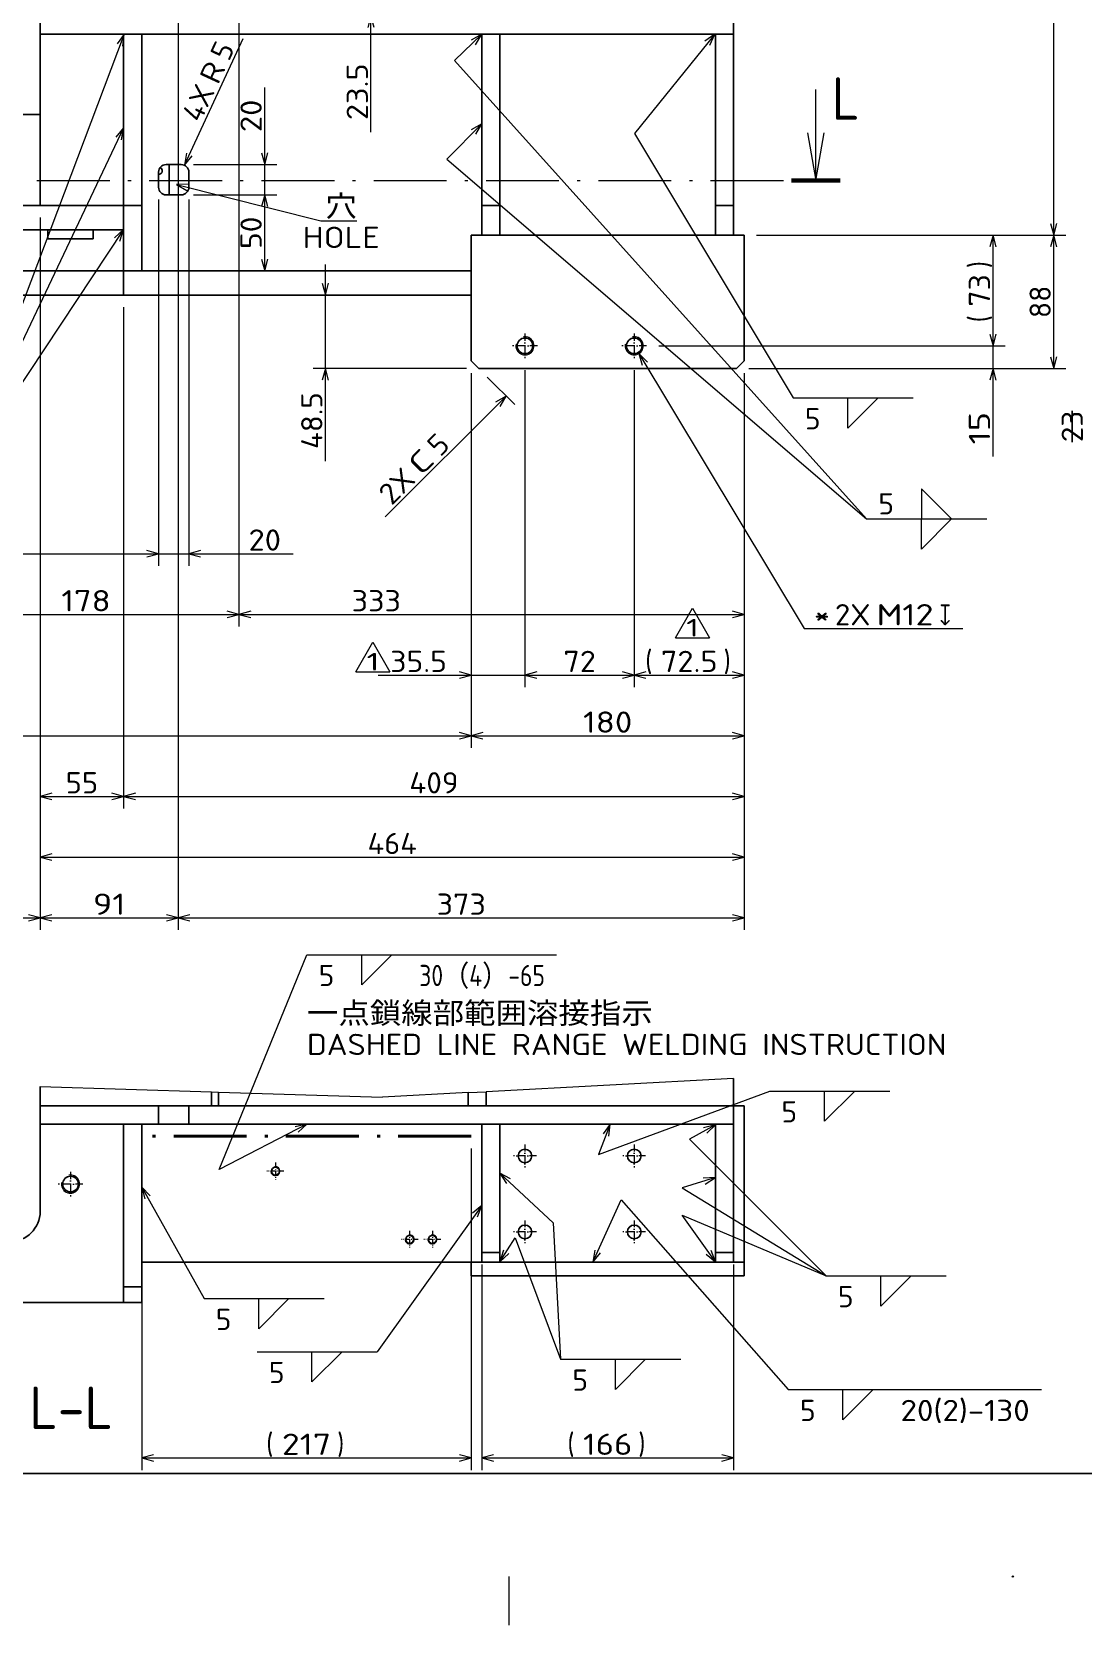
# Model space of a CAD drawing. Extents: x 0 to 1254, y -12 to 833.
# Drawn here: x 218.4 to 391.6, y 0 to 262.5 of the extents above; entities that cross this region are included whole.
import ezdxf
from ezdxf.enums import TextEntityAlignment as Align

# ---------------------------------------------------------------- set-up
doc = ezdxf.new("R2010")
doc.units = 0
doc.linetypes.add('DASHDOT', pattern=[18.5, 12, -3, 0.5, -3])
doc.layers.get('0').update_dxf_attribs({"lineweight": 13})
doc.styles.add('GDT', font='gdt.shx')
doc.styles.get("Standard").update_dxf_attribs({"font": 'isocp.shx'})
doc.dimstyles.get("Standard").update_dxf_attribs({"dimtxt": 2.5, "dimasz": 2.5, "dimexe": 1.25, "dimexo": 0.625, "dimtad": 1, "dimcen": 2.5, "dimadec": 0, "dimazin": 0, "dimtfac": 1, "dimtmove": 0, "dimatfit": 0, "dimfxl": 1, "dimarcsym": 0})

# ---------------------------------------------------------------- blocks, each defined once
blk = doc.blocks.new('*D192')
at = {"color": 7, "lineweight": 13}
for p, q in [((266.741704, 191.80037), (266.741704, 224.176621)), ((289.991704, 207.051621), (264.741704, 207.051621))]:
    blk.add_line(p, q, dxfattribs=at)
for points in [[(266.224067, 221.108475), (266.741704, 219.176621), (267.259342, 221.108475)], [(267.259342, 205.119767), (266.741704, 207.051621), (266.224067, 205.119767)]]:
    blk.add_lwpolyline(points, dxfattribs=at)
at = {"color": 7, "lineweight": 13, "width": 0.836938}
blk.add_text('48.5', height=3.5, rotation=90, dxfattribs=at).set_placement((266.241704, 193.80037), (266.241704, 203.146172), align=Align.FIT)
blk = doc.blocks.new('*D195')
at = {"color": 214, "lineweight": 13}
for p, q in [((318.389531, 209.51603), (345.603441, 164.245972)), ((345.603441, 164.245972), (371.766988, 164.245972))]:
    blk.add_line(p, q, dxfattribs=at)
blk.add_lwpolyline([(319.8285, 208.127015), (318.389531, 209.51603), (318.941209, 207.593621)], dxfattribs=at)
for s, width, p, p2 in [('2X', 0.953546, (350.672628, 164.745972), (356.552831, 164.745972)), ('M12', 0.921947, (357.552831, 164.745972), (366.925954, 164.745972))]:
    blk.add_text(s, height=3.5, dxfattribs=dict(at, width=width)).set_placement(p, p2, align=Align.FIT)
at = {"color": 214, "lineweight": 13, "style": 'GDT', "width": 0.52601}
blk.add_text('x', height=3.5, dxfattribs=at).set_placement((367.925954, 164.745972), (369.766988, 164.745972), align=Align.FIT)
blk = doc.blocks.new('*D206')
at = {"color": 7, "lineweight": 13}
for p, q in [((239.241704, 234.926621), (239.241704, 174.551621)), ((115.59171, 206.301621), (115.59171, 174.551621)), ((115.59171, 176.551621), (239.241704, 176.551621))]:
    blk.add_line(p, q, dxfattribs=at)
for points in [[(117.523549, 177.06926), (115.59171, 176.551621), (117.523549, 176.033982)], [(237.309854, 176.033982), (239.241704, 176.551621), (237.309854, 177.06926)]]:
    blk.add_lwpolyline(points, dxfattribs=at)
at = {"color": 7, "lineweight": 13, "width": 0.8352}
blk.add_text('494.6', height=3.5, dxfattribs=at).set_placement((171.361509, 177.051621), (183.471906, 177.051621), align=Align.FIT)
blk = doc.blocks.new('*D209')
at = {"color": 7, "lineweight": 13}
for p, q in [((219.741704, 231.926621), (219.741704, 124.551621)), ((335.741704, 206.301621), (335.741704, 124.551621)), ((219.741704, 126.551621), (335.741704, 126.551621))]:
    blk.add_line(p, q, dxfattribs=at)
for points in [[(221.673559, 127.06926), (219.741704, 126.551621), (221.673559, 126.033982)], [(333.809854, 126.033982), (335.741704, 126.551621), (333.809854, 127.06926)]]:
    blk.add_lwpolyline(points, dxfattribs=at)
at = {"color": 7, "lineweight": 13, "width": 0.839874}
blk.add_text('464', height=3.5, dxfattribs=at).set_placement((273.682311, 127.051621), (281.801097, 127.051621), align=Align.FIT)
blk = doc.blocks.new('*D213')
at = {"color": 7, "lineweight": 13}
for p, q in [((244.991704, 235.676621), (258.741704, 235.676621)), ((256.741704, 223.176621), (256.741704, 235.676621))]:
    blk.add_line(p, q, dxfattribs=at)
for points in [[(257.259342, 233.744767), (256.741704, 235.676621), (256.224067, 233.744767)], [(256.224067, 225.108475), (256.741704, 223.176621), (257.259342, 225.108475)]]:
    blk.add_lwpolyline(points, dxfattribs=at)
at = {"color": 7, "lineweight": 13, "width": 0.868247}
blk.add_text('50', height=3.5, rotation=90, dxfattribs=at).set_placement((256.241704, 226.749528), (256.241704, 232.103715), align=Align.FIT)
blk = doc.blocks.new('*D214')
at = {"color": 7, "lineweight": 13}
for p, q in [((239.241704, 234.926621), (239.241704, 174.551621)), ((244.241704, 234.926621), (244.241704, 174.551621)), ((234.241704, 176.551621), (261.4188, 176.551621))]:
    blk.add_line(p, q, dxfattribs=at)
for points in [[(237.309854, 176.033982), (239.241704, 176.551621), (237.309854, 177.06926)], [(246.173555, 177.06926), (244.241704, 176.551621), (246.173555, 176.033982)]]:
    blk.add_lwpolyline(points, dxfattribs=at)
at = {"color": 7, "lineweight": 13, "width": 0.868247}
blk.add_text('20', height=3.5, dxfattribs=at).set_placement((254.064611, 177.051621), (259.4188, 177.051621), align=Align.FIT)
blk = doc.blocks.new('*D215')
at = {"color": 7, "lineweight": 13}
for p, q in [((256.741704, 230.676621), (256.741704, 253.37497)), ((244.991704, 240.676621), (258.741704, 240.676621)), ((244.991704, 235.676621), (258.741704, 235.676621))]:
    blk.add_line(p, q, dxfattribs=at)
for points in [[(256.224067, 242.608475), (256.741704, 240.676621), (257.259342, 242.608475)], [(257.259342, 233.744767), (256.741704, 235.676621), (256.224067, 233.744767)]]:
    blk.add_lwpolyline(points, dxfattribs=at)
at = {"color": 7, "lineweight": 13, "width": 0.868247}
blk.add_text('20', height=3.5, rotation=90, dxfattribs=at).set_placement((256.241704, 246.020783), (256.241704, 251.37497), align=Align.FIT)
blk = doc.blocks.new('*D216')
at = {"color": 7, "lineweight": 13}
blk.add_line((243.516465, 240.561135), (253.187219, 261.469056), dxfattribs=at)
blk.add_lwpolyline([(243.857656, 242.531823), (243.516465, 240.561135), (244.797284, 242.097199)], dxfattribs=at)
for s, rotation, width, p, p2 in [('5', 65.177547, 0.913977, (250.806661, 257.513375), (251.893796, 259.863732)), ('R', 65.17755, 1.079, (249.02794, 253.667824), (250.386857, 256.605767)), ('4X', 65.177559, 0.953546, (246.139581, 247.423272), (248.608133, 252.760216))]:
    blk.add_text(s, height=3.5, rotation=rotation, dxfattribs=dict(at, width=width)).set_placement(p, p2, align=Align.FIT)
blk = doc.blocks.new('*D230')
at = {"color": 7, "lineweight": 13}
for p, q in [((151.741704, 206.301621), (151.741704, 144.551621)), ((290.741704, 206.301621), (290.741704, 144.551621)), ((151.741704, 146.551621), (290.741704, 146.551621))]:
    blk.add_line(p, q, dxfattribs=at)
for points in [[(153.673559, 147.06926), (151.741704, 146.551621), (153.673559, 146.033982)], [(288.809853, 146.033982), (290.741704, 146.551621), (288.809853, 147.06926)]]:
    blk.add_lwpolyline(points, dxfattribs=at)
at = {"color": 7, "lineweight": 13, "width": 0.854609}
blk.add_text('556', height=3.5, dxfattribs=at).set_placement((197.710302, 147.051621), (205.829091, 147.051621), align=Align.FIT)
blk = doc.blocks.new('*D231')
at = {"color": 7, "lineweight": 13}
for p, q in [((290.741704, 206.301621), (290.741704, 144.551621)), ((335.741704, 206.301621), (335.741704, 144.551621)), ((290.741704, 146.551621), (335.741704, 146.551621))]:
    blk.add_line(p, q, dxfattribs=at)
for points in [[(292.673556, 147.06926), (290.741704, 146.551621), (292.673556, 146.033982)], [(333.809854, 146.033982), (335.741704, 146.551621), (333.809854, 147.06926)]]:
    blk.add_lwpolyline(points, dxfattribs=at)
at = {"color": 7, "lineweight": 13, "width": 0.854609}
blk.add_text('180', height=3.5, dxfattribs=at).set_placement((309.182311, 147.051621), (317.301097, 147.051621), align=Align.FIT)
blk = doc.blocks.new('*D232')
at = {"color": 7, "lineweight": 13}
for p, q in [((242.491704, 274.051621), (242.491704, 114.551621)), ((335.741704, 206.301621), (335.741704, 114.551621)), ((242.491704, 116.551621), (335.741704, 116.551621))]:
    blk.add_line(p, q, dxfattribs=at)
for points in [[(244.423555, 117.06926), (242.491704, 116.551621), (244.423555, 116.033982)], [(333.809854, 116.033982), (335.741704, 116.551621), (333.809854, 117.06926)]]:
    blk.add_lwpolyline(points, dxfattribs=at)
at = {"color": 7, "lineweight": 13, "width": 0.854609}
blk.add_text('373', height=3.5, dxfattribs=at).set_placement((285.057311, 117.051621), (293.176097, 117.051621), align=Align.FIT)
blk = doc.blocks.new('*D233')
at = {"color": 7, "lineweight": 13}
for p, q in [((242.491704, 274.051621), (242.491704, 114.551621)), ((219.741704, 231.926621), (219.741704, 114.551621)), ((219.741704, 116.551621), (242.491704, 116.551621))]:
    blk.add_line(p, q, dxfattribs=at)
for points in [[(221.673559, 117.06926), (219.741704, 116.551621), (221.673559, 116.033982)], [(240.559854, 116.033982), (242.491704, 116.551621), (240.559854, 117.06926)]]:
    blk.add_lwpolyline(points, dxfattribs=at)
at = {"color": 7, "lineweight": 13, "width": 1.036294}
blk.add_text('91', height=3.5, dxfattribs=at).set_placement((228.439611, 117.051621), (233.793798, 117.051621), align=Align.FIT)
blk = doc.blocks.new('*D234')
at = {"color": 7, "lineweight": 13}
for p, q in [((168.491704, 231.926621), (168.491704, 114.551621)), ((219.741704, 231.926621), (219.741704, 114.551621)), ((168.491704, 116.551621), (219.741704, 116.551621))]:
    blk.add_line(p, q, dxfattribs=at)
for points in [[(170.423559, 117.06926), (168.491704, 116.551621), (170.423559, 116.033982)], [(217.80985, 116.033982), (219.741704, 116.551621), (217.80985, 117.06926)]]:
    blk.add_lwpolyline(points, dxfattribs=at)
at = {"color": 7, "lineweight": 13, "width": 0.854609}
blk.add_text('205', height=3.5, dxfattribs=at).set_placement((190.057309, 117.051621), (198.176099, 117.051621), align=Align.FIT)
blk = doc.blocks.new('*D236')
at = {"color": 7, "lineweight": 13}
for p, q in [((337.741704, 229.051621), (388.741704, 229.051621)), ((386.741704, 207.051621), (386.741704, 229.051621)), ((336.491704, 207.051621), (388.741704, 207.051621))]:
    blk.add_line(p, q, dxfattribs=at)
for points in [[(387.259343, 227.119767), (386.741704, 229.051621), (386.224065, 227.119767)], [(386.224065, 208.983475), (386.741704, 207.051621), (387.259343, 208.983475)]]:
    blk.add_lwpolyline(points, dxfattribs=at)
at = {"color": 7, "lineweight": 13, "width": 0.868247}
blk.add_text('88', height=3.5, rotation=90, dxfattribs=at).set_placement((386.241704, 215.374528), (386.241704, 220.728715), align=Align.FIT)
blk = doc.blocks.new('*D237')
at = {"color": 7, "lineweight": 13}
for p, q in [((307.491704, 350.55289), (388.741704, 350.55289)), ((386.741704, 229.051621), (386.741704, 350.55289)), ((337.741704, 229.051621), (388.741704, 229.051621))]:
    blk.add_line(p, q, dxfattribs=at)
for points in [[(387.259343, 348.621039), (386.741704, 350.55289), (386.224065, 348.621039)], [(386.224065, 230.983475), (386.741704, 229.051621), (387.259343, 230.983475)]]:
    blk.add_lwpolyline(points, dxfattribs=at)
for s, p in [(')', (386.241704, 294.861649)), ('(', (386.241704, 283.16483))]:
    blk.add_text(s, height=3.5, rotation=90.000003, dxfattribs=at).set_placement(p)
at = {"color": 7, "lineweight": 13, "width": 0.854609}
blk.add_text('486', height=3.5, rotation=90, dxfattribs=at).set_placement((386.241704, 285.74286), (386.241704, 293.861649), align=Align.FIT)
blk = doc.blocks.new('*D239')
at = {"color": 7, "lineweight": 13}
for p, q in [((243.491704, 350.55289), (54.741704, 350.55289)), ((56.741704, 229.051621), (56.741704, 350.55289)), ((113.59171, 229.051621), (54.741704, 229.051621))]:
    blk.add_line(p, q, dxfattribs=at)
for points in [[(57.259343, 348.621039), (56.741704, 350.55289), (56.224065, 348.621039)], [(56.224065, 230.983475), (56.741704, 229.051621), (57.259343, 230.983475)]]:
    blk.add_lwpolyline(points, dxfattribs=at)
for s, p in [(')', (56.241704, 294.861649)), ('(', (56.241704, 283.16483))]:
    blk.add_text(s, height=3.5, rotation=90.000003, dxfattribs=at).set_placement(p)
at = {"color": 7, "lineweight": 13, "width": 0.854609}
blk.add_text('486', height=3.5, rotation=90, dxfattribs=at).set_placement((56.241704, 285.74286), (56.241704, 293.861649), align=Align.FIT)
blk = doc.blocks.new('*D240')
at = {"color": 7, "lineweight": 13}
for p, q in [((376.741704, 192.544007), (376.741704, 215.801621)), ((321.654203, 210.801621), (378.741704, 210.801621)), ((336.491704, 207.051621), (378.741704, 207.051621))]:
    blk.add_line(p, q, dxfattribs=at)
for points in [[(376.224065, 212.733475), (376.741704, 210.801621), (377.259343, 212.733475)], [(377.259343, 205.119767), (376.741704, 207.051621), (376.224065, 205.119767)]]:
    blk.add_lwpolyline(points, dxfattribs=at)
at = {"color": 7, "lineweight": 13, "width": 0.868247}
blk.add_text('15', height=3.5, rotation=90, dxfattribs=at).set_placement((376.241704, 194.544007), (376.241704, 199.898194), align=Align.FIT)
blk = doc.blocks.new('*D241')
at = {"color": 7, "lineweight": 13}
for p, q in [((337.741704, 229.051621), (378.741704, 229.051621)), ((376.741704, 210.801621), (376.741704, 229.051621)), ((321.654203, 210.801621), (378.741704, 210.801621))]:
    blk.add_line(p, q, dxfattribs=at)
for points in [[(377.259343, 227.119767), (376.741704, 229.051621), (376.224065, 227.119767)], [(376.224065, 212.733475), (376.741704, 210.801621), (377.259343, 212.733475)]]:
    blk.add_lwpolyline(points, dxfattribs=at)
for s, p in [(')', (376.241704, 223.603715)), ('(', (376.241704, 214.671494))]:
    blk.add_text(s, height=3.5, rotation=90.000003, dxfattribs=at).set_placement(p)
at = {"color": 7, "lineweight": 13, "width": 0.868247}
blk.add_text('73', height=3.5, rotation=90, dxfattribs=at).set_placement((376.241704, 217.249528), (376.241704, 222.603715), align=Align.FIT)
blk = doc.blocks.new('*D247')
at = {"color": 7, "lineweight": 13}
for p, q in [((290.741704, 206.301621), (290.741704, 154.551621)), ((299.616704, 206.764123), (299.616704, 154.551621)), ((275.410779, 156.551621), (304.616704, 156.551621))]:
    blk.add_line(p, q, dxfattribs=at)
for points in [[(288.809853, 156.033982), (290.741704, 156.551621), (288.809853, 157.06926)], [(301.548556, 157.06926), (299.616704, 156.551621), (301.548556, 156.033982)]]:
    blk.add_lwpolyline(points, dxfattribs=at)
at = {"color": 7, "lineweight": 13, "width": 0.836938}
blk.add_text('35.5', height=3.5, dxfattribs=at).set_placement((277.410779, 157.051621), (286.756589, 157.051621), align=Align.FIT)
blk = doc.blocks.new('*D248')
at = {"color": 7, "lineweight": 13}
for p, q in [((299.616704, 206.764123), (299.616704, 154.551621)), ((317.616704, 206.764123), (317.616704, 154.551621)), ((299.616704, 156.551621), (317.616704, 156.551621))]:
    blk.add_line(p, q, dxfattribs=at)
for points in [[(301.548556, 157.06926), (299.616704, 156.551621), (301.548556, 156.033982)], [(315.684852, 156.033982), (317.616704, 156.551621), (315.684852, 157.06926)]]:
    blk.add_lwpolyline(points, dxfattribs=at)
at = {"color": 7, "lineweight": 13, "width": 0.868247}
blk.add_text('72', height=3.5, dxfattribs=at).set_placement((305.939609, 157.051621), (311.2938, 157.051621), align=Align.FIT)
blk = doc.blocks.new('*D249')
at = {"color": 7, "lineweight": 13}
for p, q in [((317.616704, 206.764123), (317.616704, 154.551621)), ((335.741704, 206.301621), (335.741704, 154.551621)), ((317.616704, 156.551621), (335.741704, 156.551621))]:
    blk.add_line(p, q, dxfattribs=at)
for points in [[(319.548555, 157.06926), (317.616704, 156.551621), (319.548555, 156.033982)], [(333.809854, 156.033982), (335.741704, 156.551621), (333.809854, 157.06926)]]:
    blk.add_lwpolyline(points, dxfattribs=at)
for s, p in [('(', (319.428266, 157.051621)), (')', (332.352109, 157.051621))]:
    blk.add_text(s, height=3.5, dxfattribs=at).set_placement(p)
at = {"color": 7, "lineweight": 13, "width": 0.836938}
blk.add_text('72.5', height=3.5, dxfattribs=at).set_placement((322.006299, 157.051621), (331.352109, 157.051621), align=Align.FIT)
blk = doc.blocks.new('*D252')
at = {"color": 7, "lineweight": 13}
for p, q in [((207.991704, 293.85162), (207.991704, 164.551621)), ((252.491704, 266.35162), (252.491704, 164.551621)), ((207.991704, 166.551621), (252.491704, 166.551621))]:
    blk.add_line(p, q, dxfattribs=at)
for points in [[(209.923559, 167.06926), (207.991704, 166.551621), (209.923559, 166.033982)], [(250.559854, 166.033982), (252.491704, 166.551621), (250.559854, 167.06926)]]:
    blk.add_lwpolyline(points, dxfattribs=at)
at = {"color": 7, "lineweight": 13, "width": 0.854609}
blk.add_text('178', height=3.5, dxfattribs=at).set_placement((223.233564, 167.051621), (231.352353, 167.051621), align=Align.FIT)
blk = doc.blocks.new('*D253')
at = {"color": 7, "lineweight": 13}
for p, q in [((252.491704, 266.35162), (252.491704, 164.551621)), ((335.741704, 206.301621), (335.741704, 164.551621)), ((252.491704, 166.551621), (335.741704, 166.551621))]:
    blk.add_line(p, q, dxfattribs=at)
for points in [[(254.423555, 167.06926), (252.491704, 166.551621), (254.423555, 166.033982)], [(333.809854, 166.033982), (335.741704, 166.551621), (333.809854, 167.06926)]]:
    blk.add_lwpolyline(points, dxfattribs=at)
at = {"color": 7, "lineweight": 13, "width": 0.854609}
blk.add_text('333', height=3.5, dxfattribs=at).set_placement((271.057311, 167.051621), (279.176097, 167.051621), align=Align.FIT)
blk = doc.blocks.new('*D264')
at = {"color": 7, "lineweight": 13}
for p, q in [((274.241704, 245.993142), (274.241704, 276.051621)), ((239.491704, 271.051621), (276.241704, 271.051621))]:
    blk.add_line(p, q, dxfattribs=at)
for points in [[(273.724066, 272.983472), (274.241704, 271.051621), (274.759342, 272.983472)], [(274.759342, 263.244771), (274.241704, 265.176621), (273.724066, 263.244771)]]:
    blk.add_lwpolyline(points, dxfattribs=at)
at = {"color": 7, "lineweight": 13, "width": 0.836938}
blk.add_text('23.5', height=3.5, rotation=90, dxfattribs=at).set_placement((273.741704, 247.993142), (273.741704, 257.338952), align=Align.FIT)
blk = doc.blocks.new('*D268')
at = {"color": 7, "lineweight": 13}
for p, q in [((219.741704, 231.926621), (219.741704, 134.551621)), ((233.491704, 217.176621), (233.491704, 134.551621)), ((219.741704, 136.551621), (233.491704, 136.551621))]:
    blk.add_line(p, q, dxfattribs=at)
for points in [[(221.673559, 137.06926), (219.741704, 136.551621), (221.673559, 136.033982)], [(231.559854, 136.033982), (233.491704, 136.551621), (231.559854, 137.06926)]]:
    blk.add_lwpolyline(points, dxfattribs=at)
at = {"color": 7, "lineweight": 13, "width": 0.868247}
blk.add_text('55', height=3.5, dxfattribs=at).set_placement((223.939611, 137.051621), (229.293798, 137.051621), align=Align.FIT)
blk = doc.blocks.new('*D269')
at = {"color": 7, "lineweight": 13}
for p, q in [((233.491704, 217.176621), (233.491704, 134.551621)), ((335.741704, 206.301621), (335.741704, 134.551621)), ((233.491704, 136.551621), (335.741704, 136.551621))]:
    blk.add_line(p, q, dxfattribs=at)
for points in [[(235.423555, 137.06926), (233.491704, 136.551621), (235.423555, 136.033982)], [(333.809854, 136.033982), (335.741704, 136.551621), (333.809854, 137.06926)]]:
    blk.add_lwpolyline(points, dxfattribs=at)
at = {"color": 7, "lineweight": 13, "width": 0.86987}
blk.add_text('409', height=3.5, dxfattribs=at).set_placement((280.557311, 137.051621), (288.676097, 137.051621), align=Align.FIT)
blk = doc.blocks.new('*D402')
at = {"color": 7, "lineweight": 13}
for p, q in [((236.491704, 78.554985), (236.491704, 25.554985)), ((290.741704, 78.554985), (290.741704, 25.554985)), ((236.491704, 27.554985), (290.741704, 27.554985))]:
    blk.add_line(p, q, dxfattribs=at)
for points in [[(238.423555, 28.072624), (236.491704, 27.554985), (238.423555, 27.037346)], [(288.809853, 27.037346), (290.741704, 27.554985), (288.809853, 28.072624)]]:
    blk.add_lwpolyline(points, dxfattribs=at)
for s, p in [('(', (256.979278, 28.054985)), (')', (268.676097, 28.054985))]:
    blk.add_text(s, height=3.5, dxfattribs=at).set_placement(p)
at = {"color": 7, "lineweight": 13, "width": 0.854609}
blk.add_text('217', height=3.5, dxfattribs=at).set_placement((259.557311, 28.054985), (267.676097, 28.054985), align=Align.FIT)
blk = doc.blocks.new('*D403')
at = {"color": 7, "lineweight": 13}
for p, q in [((292.491704, 59.406799), (292.491704, 25.554985)), ((333.991704, 59.406799), (333.991704, 25.554985)), ((292.491704, 27.554985), (333.991704, 27.554985))]:
    blk.add_line(p, q, dxfattribs=at)
for points in [[(294.423556, 28.072624), (292.491704, 27.554985), (294.423556, 27.037346)], [(332.059854, 27.037346), (333.991704, 27.554985), (332.059854, 28.072624)]]:
    blk.add_lwpolyline(points, dxfattribs=at)
for s, p in [('(', (306.604278, 28.054985)), (')', (318.301099, 28.054985))]:
    blk.add_text(s, height=3.5, dxfattribs=at).set_placement(p)
at = {"color": 7, "lineweight": 13, "width": 0.854609}
blk.add_text('166', height=3.5, dxfattribs=at).set_placement((309.182311, 28.054985), (317.301097, 28.054985), align=Align.FIT)

msp = doc.modelspace()

# ---------------------------------------------------------------- linework, layer by layer
at = {"color": 7, "lineweight": 25}
for p, q in [((219.7417, 262.1766), (219.7417, 265.1766)), ((333.9917, 262.1766), (333.9917, 265.1766)), ((219.7417, 262.1766), (233.4917, 262.1766)), ((219.7417, 233.9266), (219.7417, 262.1766)), ((219.7417, 262.1766), (333.9917, 262.1766)), ((233.4917, 262.1766), (236.4917, 262.1766)), ((233.4917, 262.1766), (233.4917, 233.9266)), ((236.4917, 262.1766), (236.4917, 233.9266)), ((236.4917, 262.1766), (292.4917, 262.1766)), ((292.4917, 262.1766), (295.4917, 262.1766)), ((292.4917, 262.1766), (292.4917, 233.9266)), ((295.4917, 262.1766), (330.9917, 262.1766)), ((295.4917, 262.1766), (295.4917, 233.9266)), ((330.9917, 262.1766), (333.9917, 262.1766)), ((330.9917, 262.1766), (330.9917, 233.9266)), ((333.9917, 262.1766), (333.9917, 229.0516)), ((333.9917, 262.1766), (333.9917, 233.9266)), ((174.7417, 248.9266), (219.7416, 248.9266)), ((239.2417, 236.9266), (239.2417, 239.4266)), ((240.4917, 240.6766), (242.9917, 240.6766)), ((240.9917, 240.6766), (240.9917, 235.6767)), ((244.2417, 239.4266), (244.2417, 236.9266)), ((154.7417, 233.9266), (233.4917, 233.9266)), ((233.4917, 233.9266), (236.4917, 233.9266)), ((233.4917, 233.9266), (233.4917, 223.1766)), ((233.4917, 229.9266), (233.4917, 233.9266)), ((236.4917, 233.9266), (236.4917, 223.1766)), ((242.9917, 235.6766), (240.4917, 235.6766)), ((292.4917, 233.9266), (295.4917, 233.9266)), ((292.4917, 233.9266), (292.4917, 229.0516)), ((295.4917, 233.9266), (295.4917, 229.0516)), ((330.9917, 233.9266), (333.9917, 233.9266)), ((330.9917, 233.9266), (330.9917, 229.0516)), ((333.9917, 233.9266), (333.9917, 229.0516)), ((154.7417, 229.9266), (233.4917, 229.9266)), ((220.9917, 229.9266), (228.4917, 229.9266)), ((220.9917, 228.4266), (220.9917, 229.9266)), ((220.9917, 228.4266), (228.4917, 228.4266)), ((228.4917, 228.4266), (228.4917, 229.9266)), ((290.7417, 229.0516), (335.7417, 229.0516)), ((290.7417, 229.0516), (290.7417, 208.3016)), ((335.7417, 208.3016), (335.7417, 229.0516)), ((154.7416, 223.1766), (233.4916, 223.1766)), ((154.7416, 223.1766), (233.4916, 223.1766)), ((233.4917, 223.1766), (236.4917, 223.1766)), ((233.4917, 223.1766), (290.7417, 223.1766)), ((233.4917, 219.1766), (233.4917, 223.1766)), ((335.7417, 219.1766), (335.7417, 223.1766)), ((154.7416, 219.1766), (233.4916, 219.1766)), ((233.4917, 219.1766), (290.7417, 219.1766)), ((290.7417, 208.3016), (291.9917, 207.0516)), ((335.7417, 208.3016), (334.4917, 207.0516)), ((334.4917, 207.0516), (291.9917, 207.0516)), ((389.7526, 194.9281), (389.7526, 200.1073)), ((333.9917, 85.555), (333.9917, 90.0883)), ((219.7417, 88.7753), (219.7417, 68.18)), ((247.9917, 87.8784), (247.9917, 85.555)), ((249.1167, 87.8427), (249.1167, 85.555)), ((290.2417, 85.555), (290.2417, 87.7425)), ((293.2417, 85.555), (293.2417, 87.9033)), ((239.2417, 85.555), (219.7417, 85.555)), ((219.7417, 85.555), (219.7417, 82.555)), ((240.4917, 85.555), (239.2417, 85.555)), ((239.2417, 82.555), (239.2417, 85.555)), ((242.9917, 85.555), (240.4917, 85.555)), ((244.2417, 85.555), (242.9917, 85.555)), ((244.2417, 82.555), (244.2417, 85.555)), ((333.9917, 85.555), (244.2417, 85.555)), ((249.1167, 85.555), (247.9917, 85.555)), ((293.2417, 85.555), (290.2417, 85.555)), ((335.7417, 85.555), (333.9917, 85.555)), ((333.9917, 85.555), (333.9917, 82.555)), ((335.7417, 59.805), (335.7417, 85.555)), ((239.2417, 82.555), (219.7417, 82.555)), ((236.4917, 82.555), (233.4917, 82.555)), ((233.4917, 55.7465), (233.4917, 82.555)), ((233.4917, 53.18), (233.4917, 82.555)), ((236.4917, 55.7465), (236.4917, 82.555)), ((240.4917, 82.555), (239.2417, 82.555)), ((242.9917, 82.555), (240.4917, 82.555)), ((244.2417, 82.555), (242.9917, 82.555)), ((333.9917, 82.555), (244.2417, 82.555)), ((295.4917, 82.555), (292.4917, 82.555)), ((292.4917, 61.4068), (292.4917, 82.555)), ((295.4917, 61.4068), (295.4917, 82.555)), ((333.9917, 82.555), (330.9917, 82.555)), ((330.9917, 61.4068), (330.9917, 82.555)), ((333.9917, 61.4068), (333.9917, 82.555)), ((295.4917, 61.4068), (292.4917, 61.4068)), ((292.4917, 61.4068), (292.4917, 59.805)), ((295.4917, 61.4068), (295.4917, 59.805)), ((333.9917, 61.4068), (330.9917, 61.4068)), ((330.9917, 61.4068), (330.9917, 59.805)), ((333.9917, 61.4068), (333.9917, 59.805)), ((236.4917, 59.805), (290.7417, 59.805)), ((290.7417, 59.805), (335.7417, 59.805)), ((290.7417, 59.805), (290.7417, 57.555)), ((292.4917, 59.805), (295.4917, 59.805)), ((330.9917, 59.805), (333.9917, 59.805)), ((335.7417, 59.805), (335.7417, 57.555)), ((236.4917, 55.7465), (233.4917, 55.7465)), ((233.4917, 55.7465), (233.4917, 53.18)), ((236.4917, 55.7465), (236.4917, 53.18)), ((290.7417, 57.555), (335.7417, 57.555)), ((154.7417, 53.18), (233.4917, 53.18)), ((233.4917, 53.18), (236.4917, 53.18)), ((40, 25), (1164, 25))]:
    msp.add_line(p, q, dxfattribs=at)
at = {"color": 7, "lineweight": 13}
for p, q in [((233.5767, 262.1766), (205.4642, 187.716)), ((347.5408, 238.0404), (347.5408, 253.0404)), ((233.4917, 246.7138), (205.4642, 187.716)), ((233.4917, 229.9438), (205.4642, 187.716)), ((293.4059, 205.6374), (297.9248, 201.1186)), ((296.5105, 202.5328), (276.5873, 182.6096)), ((343.8027, 202.2153), (363.5959, 202.2153)), ((355.8993, 182.2887), (375.6925, 182.2887)), ((324.4098, 162.7062), (327.2097, 167.5559)), ((327.2097, 167.5559), (330.0098, 162.7062)), ((271.7621, 157.1091), (274.5621, 161.9588)), ((274.5621, 161.9588), (277.3622, 157.1091)), ((324.4098, 162.7062), (330.0098, 162.7062)), ((271.7621, 157.1091), (277.3622, 157.1091)), ((263.6926, 110.4747), (304.8328, 110.4747)), ((333.9917, 90.0883), (293.2417, 87.9033)), ((219.7417, 88.7753), (247.9917, 87.8784)), ((247.9917, 87.8784), (249.1167, 87.8427)), ((249.1167, 87.8427), (276.1223, 86.9854)), ((290.2417, 87.7425), (276.1223, 86.9854)), ((290.2417, 87.7425), (293.2417, 87.9033)), ((339.9452, 88.0058), (359.7384, 88.0058)), ((236.4917, 72.1896), (246.7417, 53.805)), ((292.4917, 69.1536), (275.2849, 45.055)), ((349.2417, 57.555), (369.0349, 57.555)), ((246.7417, 53.805), (266.5349, 53.805)), ((255.4917, 45.055), (275.2849, 45.055)), ((305.4917, 43.805), (325.2849, 43.805)), ((342.9917, 38.805), (384.6984, 38.805)), ((297, 0), (297, 8))]:
    msp.add_line(p, q, dxfattribs=at)
at = {"color": 7, "linetype": 'DASHDOT', "lineweight": 13}
msp.add_line((89.7071, 238.0404), (343.5408, 238.0404), dxfattribs=at)
at = {"color": 7, "lineweight": 100}
msp.add_line((351.5408, 238.0404), (343.5408, 238.0404), dxfattribs=at)
at = {"color": 7, "linetype": 'DASHDOT', "lineweight": 13, "ltscale": 0.101875}
for p, q in [((299.6167, 212.8391), (299.6167, 208.7641)), ((317.6167, 212.8391), (317.6167, 208.7641)), ((301.6542, 210.8016), (297.5792, 210.8016)), ((319.6542, 210.8016), (315.5792, 210.8016)), ((224.7417, 74.7175), (224.7417, 70.6425)), ((226.7792, 72.68), (222.7042, 72.68))]:
    msp.add_line(p, q, dxfattribs=at)
at = {"color": 7, "linetype": 'DASHDOT', "lineweight": 50}
msp.add_line((290.7417, 80.555), (236.4917, 80.555), dxfattribs=at)
at = {"color": 7, "linetype": 'DASHDOT', "lineweight": 13, "ltscale": 0.09375}
for p, q in [((299.6167, 79.18), (299.6167, 75.43)), ((317.6167, 79.18), (317.6167, 75.43)), ((301.4917, 77.305), (297.7417, 77.305)), ((319.4917, 77.305), (315.7417, 77.305)), ((299.6167, 66.68), (299.6167, 62.93)), ((317.6167, 66.68), (317.6167, 62.93)), ((301.4917, 64.805), (297.7417, 64.805)), ((319.4917, 64.805), (315.7417, 64.805))]:
    msp.add_line(p, q, dxfattribs=at)
at = {"color": 7, "linetype": 'DASHDOT', "lineweight": 13, "ltscale": 0.07}
for p, q in [((258.4917, 76.205), (258.4917, 73.405)), ((259.8917, 74.805), (257.0917, 74.805)), ((282.0167, 63.555), (279.2167, 63.555)), ((280.6167, 64.955), (280.6167, 62.155)), ((285.7667, 63.555), (282.9667, 63.555)), ((284.3667, 64.955), (284.3667, 62.155))]:
    msp.add_line(p, q, dxfattribs=at)
at = {"color": 7, "lineweight": 13}
for points in [[(233.3786, 260.1865), (233.5767, 262.1766), (232.41, 260.5521)], [(292.4917, 262.1288), (287.9917, 257.8016), (355.8993, 182.2887)], [(291.458, 260.4166), (292.4917, 262.1288), (290.7404, 261.1629)], [(330.8842, 262.1766), (317.6636, 245.7862), (343.8027, 202.2153)], [(330.0742, 260.348), (330.8842, 262.1766), (329.2684, 260.9979)], [(292.4917, 247.3911), (286.7417, 241.5516), (355.8993, 182.2887)], [(291.5051, 245.6514), (292.4917, 247.3911), (290.7674, 246.3777)], [(233.1303, 244.7467), (233.4917, 246.7138), (232.1952, 245.1909)], [(346.1516, 245.9188), (347.5408, 238.0404), (348.93, 245.9188)], [(244.1856, 237.4233), (242.1858, 237.3953), (243.9316, 236.4197)], [(242.1858, 237.3953), (265.9917, 231.3724), (271.9209, 231.3724)], [(232.8547, 228.0479), (233.4917, 229.9438), (231.9921, 228.6205)], [(295.5105, 200.8007), (296.5105, 202.5328), (294.7785, 201.5328)], [(263.6986, 82.555), (249.2417, 75.055), (263.6926, 110.4747)], [(313.6561, 82.555), (311.7417, 77.555), (339.9452, 88.0058)], [(262.2221, 81.2059), (263.6986, 82.555), (261.7454, 82.1248)], [(313.4488, 80.5658), (313.6561, 82.555), (312.4819, 80.936)], [(330.9917, 82.4611), (326.7417, 80.055), (349.2417, 57.555)], [(329.5656, 81.0588), (330.9917, 82.4611), (329.0555, 81.9598)], [(295.4917, 74.4605), (304.2417, 66.305), (305.4917, 43.805)], [(297.2578, 73.522), (295.4917, 74.4605), (296.552, 72.7647)], [(330.9917, 73.7414), (325.4917, 72.0687), (349.2417, 57.555)], [(329.2941, 72.684), (330.9917, 73.7414), (328.9928, 73.6745)], [(237.8846, 70.7543), (236.4917, 72.1896), (236.9803, 70.2502)], [(291.7904, 67.2806), (292.4917, 69.1536), (290.9478, 67.8822)], [(310.8014, 59.805), (315.4904, 70.055), (342.9917, 38.805)], [(330.9917, 59.8814), (325.4917, 67.555), (349.2417, 57.555)], [(295.4917, 59.8573), (297.9917, 63.805), (305.4917, 43.805)], [(296.088, 61.7664), (295.4917, 59.8573), (296.9626, 61.2125)], [(311.1343, 61.7771), (310.8014, 59.805), (312.0758, 61.3464)], [(329.4456, 61.15), (330.9917, 59.8814), (330.287, 61.7531)]]:
    msp.add_lwpolyline(points, dxfattribs=at)
for points in [[(352.8232, 202.2153), (357.7952, 202.2153), (352.8232, 197.2432)], [(364.9198, 182.2887), (369.8918, 182.2887), (364.9198, 187.2608)], [(364.9198, 182.2887), (369.8918, 182.2887), (364.9198, 177.3167)], [(272.7131, 110.4747), (277.6851, 110.4747), (272.7131, 105.5027)], [(348.9657, 88.0058), (353.9377, 88.0058), (348.9657, 83.0338)], [(358.2622, 57.555), (363.2342, 57.555), (358.2622, 52.583)], [(255.7622, 53.805), (260.7342, 53.805), (255.7622, 48.833)], [(264.5122, 45.055), (269.4842, 45.055), (264.5122, 40.083)], [(314.5122, 43.805), (319.4842, 43.805), (314.5122, 38.833)], [(352.0122, 38.805), (356.9842, 38.805), (352.0122, 33.833)]]:
    msp.add_lwpolyline(points, close=True, dxfattribs=at)
at = {"color": 7, "lineweight": 25}
for centre, radius in [((299.6167, 210.8016), 1.2875), ((317.6167, 210.8016), 1.2875), ((299.6167, 77.305), 1.125), ((317.6167, 77.305), 1.125), ((224.7417, 72.68), 1.2875), ((258.4917, 74.805), 0.65), ((299.6167, 64.805), 1.125), ((317.6167, 64.805), 1.125), ((280.6167, 63.555), 0.65), ((284.3667, 63.555), 0.65)]:
    msp.add_circle(centre, radius, dxfattribs=at)
at = {"color": 7, "lineweight": 13}
msp.add_circle((380, 8), 0.1, dxfattribs=at)
at = {"color": 7, "lineweight": 25}
for centre, radius, start, end in [((239.2417, 239.6766), 0.625, 269.994508, 62.177095), ((240.4917, 239.4266), 1.25, 90, 180), ((242.9917, 239.4266), 1.25, 0, 90), ((240.4917, 236.9266), 1.25, 180, 270), ((242.9917, 236.9266), 1.25, 270, 0), ((214.7417, 68.18), 5, 270, 0)]:
    msp.add_arc(centre, radius, start, end, dxfattribs=at)
at = {"color": 7, "lineweight": 13}
for centre, radius in [((299.6167, 210.8016), 1.5), ((317.6167, 210.8016), 1.5), ((224.7417, 72.68), 1.5), ((258.4917, 74.805), 0.75), ((280.6167, 63.555), 0.75), ((284.3667, 63.555), 0.75)]:
    msp.add_arc(centre, radius, 169.999993, 100.000014, dxfattribs=at)

# ---------------------------------------------------------------- texts
for s, height, width, p, p2 in [('L', 7, 0.861538, (350.1658, 248.0403), (354.7607, 248.0403)), ('穴', 3.5, 2.071676, (266.7417, 232.1008), (271.9209, 232.1008)), ('HOLE', 3.5, 0.977323, (262.9787, 226.9216), (275.6839, 226.9216)), ('5', 3.5, 0.913975, (345.7277, 197.0361), (348.3173, 197.0361)), ('5', 3.5, 0.913974, (357.8243, 183.017), (360.4139, 183.017)), ('1', 2.91, 1.412515, (326.1598, 162.8997), (328.3128, 162.8997)), ('*', 3.5, 1.195198, (347.2483, 164.7958), (349.8379, 164.7958)), ('1', 2.91, 1.412515, (273.5121, 157.3026), (275.6652, 157.3026)), ('5', 3.5, 0.913975, (265.6176, 105.2955), (268.2072, 105.2955)), ('30（4）-65', 3.5, 0.781765, (282.191, 105.2955), (302.9078, 105.2955)), ('一点鎖線部範囲溶接指示', 3.5, 1.752957, (263.6926, 99.1163), (320.6637, 99.1163)), ('DASHED LINE RANGE WELDING INSTRUCTION', 3.5, 0.905883, (263.6926, 93.9371), (369.077, 93.9371)), ('5', 3.5, 0.913975, (341.8702, 82.8266), (344.4598, 82.8266)), ('5', 3.5, 0.913974, (351.1667, 52.3758), (353.7563, 52.3758)), ('5', 3.5, 0.913975, (248.6667, 48.6258), (251.2563, 48.6258)), ('5', 3.5, 0.913975, (257.4167, 39.8758), (260.0063, 39.8758)), ('5', 3.5, 0.913975, (307.4167, 38.6258), (310.0063, 38.6258)), ('L-L', 7, 0.700913, (217.9504, 32.3157), (231.735, 32.3157)), ('5', 3.5, 0.913975, (344.9167, 33.6258), (347.5063, 33.6258)), ('20(2)-130', 3.5, 0.74678, (361.4901, 33.6258), (382.7734, 33.6258))]:
    msp.add_text(s, height=height, dxfattribs=dict(at, width=width)).set_placement(p, p2, align=Align.FIT)
for s, rotation, width, p, p2 in [('23', 90, 0.839869, (391.533, 194.9281), (391.533, 200.1073)), ('5', 44.999928, 0.913974, (285.6521, 192.3814), (287.4832, 194.2125)), ('C', 44.999874, 1.146433, (282.513, 189.2424), (284.945, 191.6743)), ('2X', 44.99998, 0.953546, (277.648, 184.3773), (281.8059, 188.5352))]:
    msp.add_text(s, height=3.5, rotation=rotation, dxfattribs=dict(at, width=width)).set_placement(p, p2, align=Align.FIT)

# ---------------------------------------------------------------- dimensions: what is measured, and where the dimension line sits
at = {"lineweight": 0}
for base, p1, p2, angle, picture, middle, dimtype in [((56.7417, 229.0516), (245.4917, 350.5529), (115.5917, 229.0516), 270, '*D239', (56.7417, 289.8023), 160), ((386.7417, 229.0516), (305.4917, 350.5529), (335.7417, 229.0516), 270, '*D237', (386.7417, 289.8023), 160), ((376.7417, 210.8016), (335.7417, 229.0516), (319.6542, 210.8016), 270, '*D241', (376.7417, 219.9266), 160), ((317.6167, 156.5516), (335.7417, 208.3016), (317.6167, 208.7641), 180, '*D249', (326.6792, 156.5516), 160), ((290.7417, 27.555), (236.4917, 80.555), (290.7417, 80.555), 0, '*D402', (263.6167, 27.555), 161), ((292.4917, 27.555), (333.9917, 61.4068), (292.4917, 61.4068), 180, '*D403', (313.2417, 27.555), 161)]:
    dim = msp.add_linear_dim(base=base, p1=p1, p2=p2, angle=angle, text='(<>)', dimstyle='STANDARD', override={"dimlfac": 4}, dxfattribs=at)
    dim.commit()
    dim.dimension.update_dxf_attribs({"geometry": picture, "text_midpoint": middle, "dimtype": dimtype})
for base, p1, p2, angle, picture, middle, dimtype in [((207.9917, 166.5516), (252.4917, 268.3516), (207.9917, 295.8516), 180, '*D252', (227.293, 166.5516), 160), ((274.2417, 265.1766), (237.4917, 271.0516), (271.7417, 265.1766), 270, '*D264', (274.2417, 252.666), 160), ((252.4917, 166.5516), (335.7417, 208.3016), (252.4917, 268.3516), 180, '*D253', (275.1167, 166.5516), 160), ((256.7417, 235.6766), (242.9917, 240.6766), (242.9917, 235.6766), 270, '*D215', (256.7417, 248.6979), 161), ((239.2417, 176.5516), (244.2417, 236.9266), (239.2417, 236.9266), 180, '*D214', (256.7417, 176.5516), 161), ((219.7417, 116.5516), (168.4917, 233.9266), (219.7417, 233.9266), 0, '*D234', (194.1167, 116.5516), 161), ((219.7417, 136.5516), (233.4917, 219.1766), (219.7417, 233.9266), 180, '*D268', (226.6167, 136.5516), 160), ((256.7417, 223.1766), (242.9917, 235.6766), (254.2417, 223.1766), 270, '*D213', (256.7417, 229.4266), 160), ((386.7417, 207.0516), (335.7417, 229.0516), (334.4917, 207.0516), 270, '*D236', (386.7417, 218.0516), 160), ((266.7417, 207.0516), (264.2417, 219.1766), (291.9917, 207.0516), 270, '*D192', (266.7417, 198.4733), 160), ((233.4917, 136.5516), (335.7417, 208.3016), (233.4917, 219.1766), 180, '*D269', (284.6167, 136.5516), 160), ((376.7417, 207.0516), (319.6542, 210.8016), (334.4917, 207.0516), 270, '*D240', (376.7417, 197.2211), 160), ((151.7417, 146.5516), (290.7417, 208.3016), (151.7417, 208.3016), 180, '*D230', (201.7697, 146.5516), 161), ((290.7417, 156.5516), (299.6167, 208.7641), (290.7417, 208.3016), 180, '*D247', (282.0837, 156.5516), 160), ((290.7417, 146.5516), (335.7417, 208.3016), (290.7417, 208.3016), 180, '*D231', (313.2417, 146.5516), 161), ((299.6167, 156.5516), (317.6167, 208.7641), (299.6167, 208.7641), 180, '*D248', (308.6167, 156.5516), 161)]:
    dim = msp.add_linear_dim(base=base, p1=p1, p2=p2, angle=angle, dimstyle='STANDARD', override={"dimlfac": 4}, dxfattribs=at)
    dim.commit()
    dim.dimension.update_dxf_attribs({"geometry": picture, "text_midpoint": middle, "dimtype": dimtype})
for base, p1, p2, picture, middle in [((242.4917, 116.5516), (219.7417, 233.9266), (242.4917, 276.0516), '*D233', (231.1167, 116.5516)), ((335.7417, 116.5516), (242.4917, 276.0516), (335.7417, 208.3016), '*D232', (289.1167, 116.5516)), ((239.2417, 176.5516), (115.5917, 208.3016), (239.2417, 236.9266), '*D206', (177.4167, 176.5516)), ((335.7417, 126.5516), (219.7417, 233.9266), (335.7417, 208.3016), '*D209', (277.7417, 126.5516))]:
    dim = msp.add_linear_dim(base=base, p1=p1, p2=p2, dimstyle='STANDARD', override={"dimlfac": 4}, dxfattribs=at)
    dim.commit()
    dim.dimension.update_dxf_attribs({"geometry": picture, "text_midpoint": middle, "dimtype": 160})
dim = msp.add_radius_dim(center=(242.9917, 239.4266), mpoint=(243.5165, 240.5611), text='4X<>', dimstyle='STANDARD', override={"dimlfac": 4}, dxfattribs=at)
dim.commit()
dim.dimension.update_dxf_attribs({"geometry": '*D216', "text_midpoint": (249.4705, 253.4336), "dimtype": 164})
dim = msp.add_diameter_dim_2p(p1=(316.8439, 212.0872), p2=(318.3895, 209.516), text='2XM12<DEPTH>', dimstyle='STANDARD', override={"dimlfac": 4}, dxfattribs=at)
dim.commit()
dim.dimension.update_dxf_attribs({"geometry": '*D195', "text_midpoint": (348.4898, 159.4445), "dimtype": 163})

doc.saveas('drawing.dxf')
